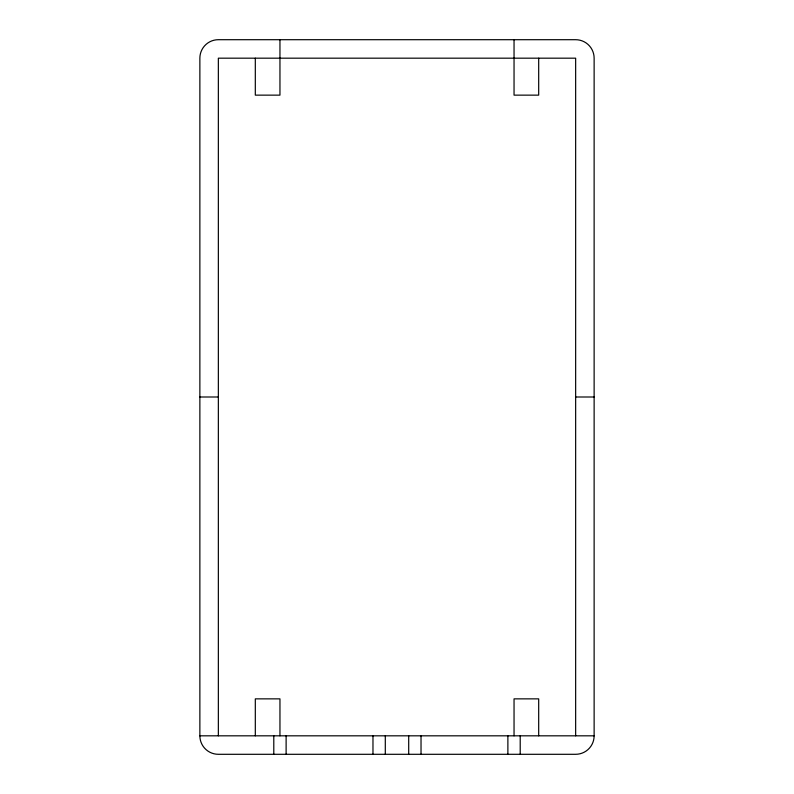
<?xml version="1.0" encoding="UTF-8"?>
<svg xmlns="http://www.w3.org/2000/svg" width="794" height="794" viewBox="0 0 794 794"><rect width="100%" height="100%" fill="white"/><g stroke="black" fill="none" stroke-linecap="round" stroke-linejoin="round"><path stroke-width="1.19" d="M199.87 397L218.35 397M575.65 397L594.13 397M199.87 735.82L594.13 735.82L594.13 58.18A18.48 18.48 0 0 0 575.65 39.7L218.35 39.7A18.48 18.48 0 0 0 199.87 58.18L199.87 735.82A18.48 18.48 0 0 0 218.35 754.3L575.65 754.3A18.48 18.48 0 0 0 594.13 735.82M575.65 735.82L575.65 58.18L218.35 58.18L218.35 735.82M538.689 58.18L538.689 95.141L514.046 95.141L514.046 39.7M538.689 735.82L538.689 698.859L514.046 698.859L514.046 735.82M520.209 735.82L520.209 754.3M507.882 735.82L507.882 754.3M421.028 735.82L421.028 754.3M408.702 735.82L408.702 754.3M385.298 735.82L385.298 754.3M372.972 735.82L372.972 754.3M286.118 735.82L286.118 754.3M279.954 39.7L279.954 95.141L255.311 95.141L255.311 58.18M279.954 735.82L279.954 698.859L255.311 698.859L255.311 735.82M273.791 735.82L273.791 754.3"/></g></svg>
